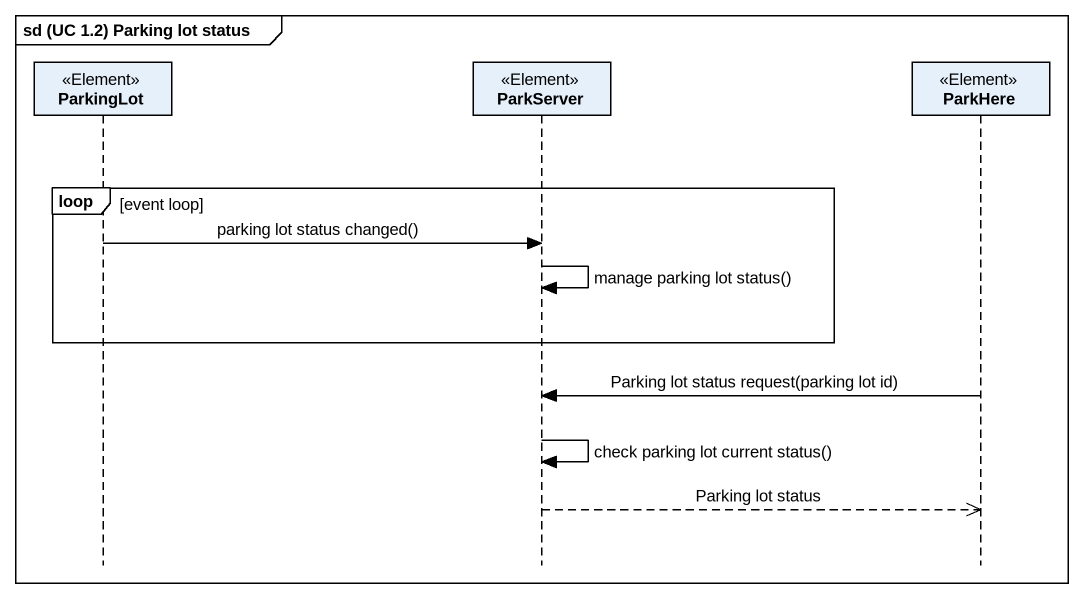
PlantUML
@startuml
mainframe sd (UC 1.2) Parking lot status
hide footbox
participant ParkingLot <<Element>>
participant ParkServer <<Element>>
participant ParkHere <<Element>>

loop event loop
  ParkingLot -> ParkServer : parking lot status changed()
  ParkServer -> ParkServer : manage parking lot status()
end
ParkHere -> ParkServer : Parking lot status request(parking lot id)
ParkServer -> ParkServer : check parking lot current status()
ParkServer -->> ParkHere : Parking lot status
@enduml
